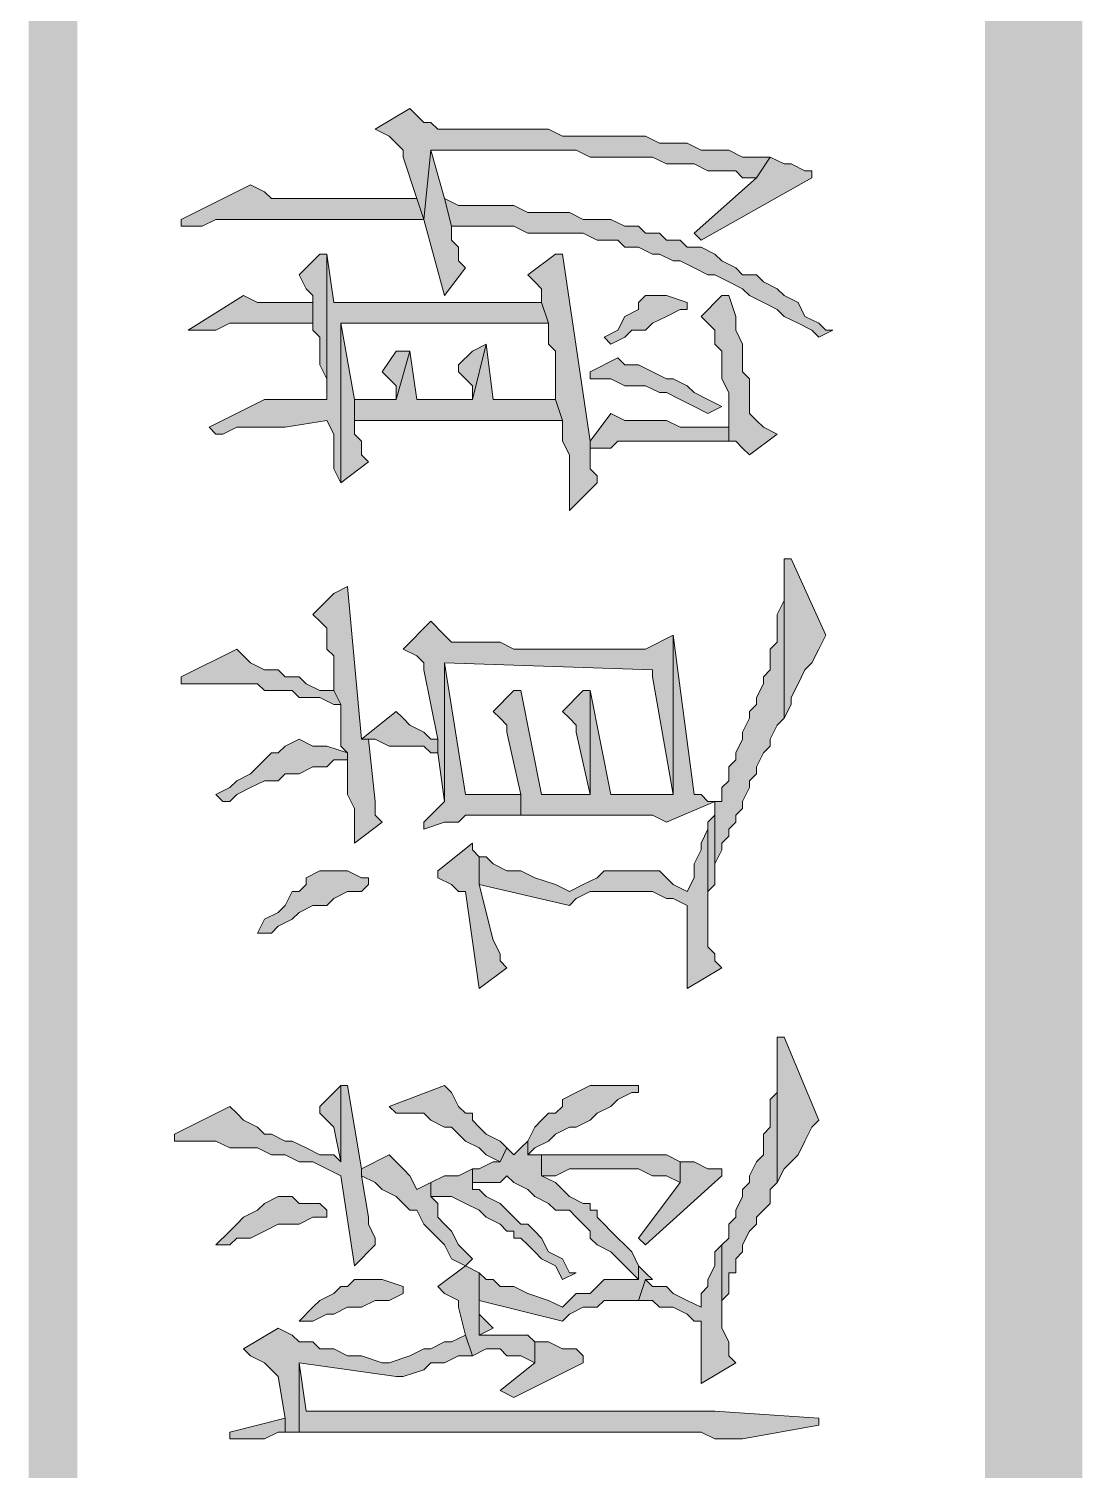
# Model space of a CAD drawing. Header units: millimetres. Extents: x 24 to 410, y 10 to 282.
# Drawn here: x 23.96 to 30.4, y 165.97 to 174.77 of the extents above; entities that cross this region are included whole.
import ezdxf

# ---------------------------------------------------------------- set-up
doc = ezdxf.new("R2010")
doc.units = ezdxf.units.MM

msp = doc.modelspace()

# ---------------------------------------------------------------- hatches: boundary and pattern name
h = msp.add_hatch(color=7)
h.dxf.hatch_style = 2
h.paths.add_polyline_path([(30.395333, 281.643667), (29.802667, 282.236333), (30.395333, 10.244667)])
h = msp.add_hatch(color=7)
h.dxf.hatch_style = 2
h.paths.add_polyline_path([(29.802667, 282.236333), (30.395333, 10.244667), (29.802667, 9.652)])
h = msp.add_hatch(color=7)
h.dxf.hatch_style = 2
h.paths.add_polyline_path([(24.257, 281.94), (23.960667, 281.94), (24.257, 55.837667)])
h = msp.add_hatch(color=7)
h.dxf.hatch_style = 2
h.paths.add_polyline_path([(23.960667, 281.94), (24.257, 55.837667), (23.960667, 55.837667)])
h = msp.add_hatch(color=7)
h.dxf.hatch_style = 2
h.paths.add_polyline_path([(26.077333, 174.159333), (26.162, 174.117), (26.204333, 174.074667), (26.246667, 174.032333), (26.246667, 173.99), (26.331333, 173.736), (26.373667, 173.609), (26.416, 174.032333), (27.305, 174.032333), (27.389667, 173.99), (27.770667, 173.99), (27.855333, 173.947667), (28.024667, 173.947667), (28.109333, 173.905333), (28.278667, 173.905333), (28.321, 173.863), (28.405667, 173.863), (28.490333, 173.99), (28.321, 173.99), (28.236333, 174.032333), (28.067, 174.032333), (27.982333, 174.074667), (27.813, 174.074667), (27.728333, 174.117), (27.220333, 174.117), (27.135667, 174.159333), (26.458333, 174.159333), (26.416, 174.201667), (26.373667, 174.201667), (26.289, 174.286333)])
h = msp.add_hatch(color=7)
h.dxf.hatch_style = 2
h.paths.add_polyline_path([(26.373667, 173.609), (26.500667, 173.143333), (26.627667, 173.312667), (26.585333, 173.355), (26.585333, 173.439667), (26.543, 173.482), (26.543, 173.566667), (26.500667, 173.736), (26.416, 174.032333)])
h = msp.add_hatch(color=7)
h.dxf.hatch_style = 2
h.paths.add_polyline_path([(28.024631, 173.524333), (28.066965, 173.482), (28.744298, 173.863), (28.744298, 173.905333), (28.701965, 173.905333), (28.617298, 173.947667), (28.574965, 173.947667), (28.490298, 173.99), (28.405631, 173.863)])
h = msp.add_hatch(color=7)
h.dxf.hatch_style = 2
h.paths.add_polyline_path([(24.892035, 173.609), (24.892035, 173.566667), (25.019035, 173.566667), (25.103702, 173.609), (26.373702, 173.609), (26.331369, 173.736), (26.077369, 173.736), (25.950369, 173.736), (25.442369, 173.736), (25.400035, 173.778333), (25.315369, 173.820667)])
h = msp.add_hatch(color=7)
h.dxf.hatch_style = 2
h.paths.add_polyline_path([(26.500667, 173.736), (26.543, 173.566667), (26.924, 173.566667), (27.008667, 173.524333), (27.347333, 173.524333), (27.432, 173.482), (27.559, 173.482), (27.601333, 173.439667), (27.686, 173.439667), (27.770667, 173.397333), (27.813, 173.397333), (27.897667, 173.355), (27.94, 173.355), (28.024667, 173.312667), (28.109333, 173.270333), (28.151667, 173.270333), (28.236333, 173.228), (28.321, 173.185667), (28.363333, 173.143333), (28.448, 173.101), (28.532667, 173.058667), (28.575, 173.016333), (28.659667, 172.974), (28.744333, 172.931667), (28.786667, 172.889333), (28.871333, 172.931667), (28.829, 172.931667), (28.786667, 172.974), (28.702, 173.016333), (28.659667, 173.101), (28.575, 173.143333), (28.532667, 173.185667), (28.448, 173.228), (28.405667, 173.270333), (28.321, 173.270333), (28.278667, 173.312667), (28.194, 173.355), (28.151667, 173.397333), (28.067, 173.439667), (27.982333, 173.439667), (27.94, 173.482), (27.855333, 173.482), (27.813, 173.524333), (27.728333, 173.524333), (27.686, 173.566667), (27.601333, 173.566667), (27.516667, 173.609), (27.347333, 173.609), (27.262667, 173.651333), (27.008667, 173.651333), (26.924, 173.693667), (26.585333, 173.693667)])
h = msp.add_hatch(color=7)
h.dxf.hatch_style = 2
h.paths.add_polyline_path([(25.061333, 172.339), (25.103667, 172.296667), (25.146, 172.296667), (25.230667, 172.339), (25.527, 172.339), (25.781, 172.381333), (25.823333, 172.296667), (25.823333, 172.085), (25.865667, 172.000333), (25.865667, 172.974), (27.135667, 172.974), (27.093333, 173.101), (25.908, 173.101), (25.823333, 173.101), (25.781, 173.397333), (25.781, 172.508333), (25.738667, 172.508333), (25.4, 172.508333)])
h = msp.add_hatch(color=7)
h.dxf.hatch_style = 2
h.paths.add_polyline_path([(25.611667, 173.270333), (25.654, 173.185667), (25.696333, 173.143333), (25.696333, 172.931667), (25.738667, 172.889333), (25.738667, 172.72), (25.781, 172.635333), (25.781, 172.508333), (25.781, 173.397333), (25.738667, 173.397333)])
h = msp.add_hatch(color=7)
h.dxf.hatch_style = 2
h.paths.add_polyline_path([(27.008702, 173.270333), (27.051035, 173.228), (27.093369, 173.185667), (27.093369, 173.101), (27.135702, 172.974), (27.135702, 172.847), (27.178035, 172.804667), (27.178035, 172.508333), (27.220369, 172.381333), (27.220369, 172.254333), (27.262702, 172.169667), (27.262702, 171.831), (27.432035, 172.000333), (27.432035, 172.042667), (27.389702, 172.085), (27.389702, 172.254333), (27.220369, 173.397333), (27.178035, 173.397333)])
h = msp.add_hatch(color=7)
h.dxf.hatch_style = 2
h.paths.add_polyline_path([(24.934369, 172.931667), (25.103702, 172.931667), (25.188369, 172.974), (25.696369, 172.974), (25.696369, 173.101), (25.357702, 173.101), (25.273035, 173.143333)])
h = msp.add_hatch(color=7)
h.dxf.hatch_style = 2
h.paths.add_polyline_path([(27.474333, 172.889333), (27.516667, 172.847), (27.601333, 172.889333), (27.643667, 172.931667), (27.728333, 172.931667), (27.770667, 172.974), (27.855333, 173.016333), (27.94, 173.058667), (27.982333, 173.058667), (27.982333, 173.101), (27.855333, 173.143333), (27.728333, 173.143333), (27.686, 173.101), (27.686, 173.058667), (27.601333, 173.016333), (27.559, 172.931667)])
h = msp.add_hatch(color=7)
h.dxf.hatch_style = 2
h.paths.add_polyline_path([(28.067035, 173.016333), (28.109369, 172.974), (28.151702, 172.931667), (28.151702, 172.847), (28.194035, 172.804667), (28.194035, 172.635333), (28.236369, 172.550667), (28.236369, 172.254333), (28.278702, 172.254333), (28.321035, 172.212), (28.363369, 172.169667), (28.532702, 172.296667), (28.448035, 172.339), (28.405702, 172.381333), (28.363369, 172.423667), (28.363369, 172.508333), (28.363369, 172.593), (28.363369, 172.635333), (28.321035, 172.677667), (28.321035, 172.847), (28.278702, 172.931667), (28.278702, 173.016333), (28.236369, 173.143333), (28.194035, 173.143333)])
h = msp.add_hatch(color=7)
h.dxf.hatch_style = 2
h.paths.add_polyline_path([(25.865631, 172.000333), (26.034965, 172.127333), (25.992631, 172.169667), (25.992631, 172.254333), (25.950298, 172.296667), (25.950298, 172.508333), (25.865631, 172.974)])
h = msp.add_hatch(color=7)
h.dxf.hatch_style = 2
h.paths.add_polyline_path([(25.950369, 172.508333), (25.950369, 172.381333), (27.220369, 172.381333), (27.178035, 172.508333), (26.797035, 172.508333), (26.754702, 172.847), (26.670035, 172.508333), (26.331369, 172.508333), (26.289035, 172.804667), (26.204369, 172.508333)])
h = msp.add_hatch(color=7)
h.dxf.hatch_style = 2
h.paths.add_polyline_path([(26.119667, 172.677667), (26.162, 172.635333), (26.204333, 172.593), (26.204333, 172.508333), (26.289, 172.804667), (26.204333, 172.804667)])
h = msp.add_hatch(color=7)
h.dxf.hatch_style = 2
h.paths.add_polyline_path([(26.585333, 172.72), (26.585333, 172.677667), (26.627667, 172.635333), (26.67, 172.593), (26.67, 172.508333), (26.754667, 172.847), (26.67, 172.804667)])
h = msp.add_hatch(color=7)
h.dxf.hatch_style = 2
h.paths.add_polyline_path([(27.389667, 172.677667), (27.389667, 172.635333), (27.432, 172.635333), (27.516667, 172.635333), (27.601333, 172.593), (27.728333, 172.593), (27.813, 172.550667), (27.855333, 172.550667), (27.94, 172.508333), (28.024667, 172.466), (28.109333, 172.423667), (28.194, 172.466), (28.109333, 172.508333), (28.024667, 172.550667), (27.982333, 172.593), (27.897667, 172.635333), (27.855333, 172.635333), (27.770667, 172.677667), (27.686, 172.72), (27.601333, 172.72), (27.559, 172.762333)])
h = msp.add_hatch(color=7)
h.dxf.hatch_style = 2
h.paths.add_polyline_path([(27.389667, 172.254333), (27.389667, 172.212), (27.474333, 172.212), (27.516667, 172.212), (27.559, 172.254333), (28.236333, 172.254333), (28.236333, 172.339), (27.94, 172.339), (27.855333, 172.381333), (27.601333, 172.381333), (27.516667, 172.423667)])
h = msp.add_hatch(color=7)
h.dxf.hatch_style = 2
h.paths.add_polyline_path([(28.575, 171.534667), (28.575, 170.561), (28.617333, 170.645667), (28.617333, 170.688), (28.659667, 170.772667), (28.702, 170.857333), (28.744333, 170.899667), (28.786667, 170.984333), (28.829, 171.069), (28.617333, 171.534667)])
h = msp.add_hatch(color=7)
h.dxf.hatch_style = 2
h.paths.add_polyline_path([(26.797, 170.603333), (26.839333, 170.561), (26.881667, 170.518667), (26.881667, 170.476333), (26.966333, 170.095333), (26.966333, 169.968333), (27.051, 169.968333), (27.770667, 169.968333), (27.855333, 169.926), (28.151667, 170.053), (28.151667, 169.672), (28.194, 169.756667), (28.194, 169.799), (28.236333, 169.841333), (28.236333, 169.883667), (28.278667, 169.926), (28.278667, 169.968333), (28.321, 170.010667), (28.321, 170.053), (28.363333, 170.137667), (28.363333, 170.18), (28.405667, 170.222333), (28.405667, 170.264667), (28.448, 170.349333), (28.490333, 170.391667), (28.490333, 170.434), (28.532667, 170.518667), (28.575, 170.561), (28.575, 171.45), (28.575, 171.365333), (28.575, 171.280667), (28.532667, 171.196), (28.532667, 171.026667), (28.490333, 170.984333), (28.490333, 170.857333), (28.448, 170.815), (28.448, 170.772667), (28.405667, 170.688), (28.405667, 170.645667), (28.363333, 170.603333), (28.363333, 170.561), (28.321, 170.476333), (28.321, 170.434), (28.278667, 170.349333), (28.278667, 170.307), (28.236333, 170.264667), (28.236333, 170.18), (28.194, 170.137667), (28.194, 170.053), (28.151667, 170.053), (28.109333, 170.053), (28.067, 170.095333), (28.024667, 170.095333), (27.897667, 171.069), (27.897667, 170.095333), (27.813, 170.095333), (27.516667, 170.095333), (27.389667, 170.730333), (27.389667, 170.095333), (27.347333, 170.095333), (27.093333, 170.095333), (26.966333, 170.730333), (26.924, 170.730333)])
h = msp.add_hatch(color=7)
h.dxf.hatch_style = 2
h.paths.add_polyline_path([(25.696333, 171.196), (25.738667, 171.153667), (25.781, 171.111333), (25.781, 170.984333), (25.823333, 170.942), (25.823333, 170.730333), (25.865667, 170.645667), (25.865667, 170.391667), (25.908, 170.349333), (25.908, 170.095333), (25.950333, 170.010667), (25.950333, 169.799), (26.119667, 169.926), (26.077333, 169.968333), (26.077333, 170.053), (26.035, 170.434), (25.992667, 170.434), (25.908, 171.365333), (25.823333, 171.323)])
h = msp.add_hatch(color=7)
h.dxf.hatch_style = 2
h.paths.add_polyline_path([(26.246667, 170.984333), (26.331333, 170.942), (26.373667, 170.899667), (26.373667, 170.857333), (26.458333, 170.434), (26.458333, 170.349333), (26.500667, 170.053), (26.500667, 170.899667), (27.770667, 170.857333), (27.770667, 170.815), (27.897667, 170.095333), (27.897667, 171.069), (27.728333, 170.984333), (26.924, 170.984333), (26.839333, 171.026667), (26.67, 171.026667), (26.627667, 171.026667), (26.543, 171.026667), (26.500667, 171.069), (26.416, 171.153667)])
h = msp.add_hatch(color=7)
h.dxf.hatch_style = 2
h.paths.add_polyline_path([(24.892035, 170.815), (24.892035, 170.772667), (24.934369, 170.772667), (25.357702, 170.772667), (25.400035, 170.730333), (25.569369, 170.730333), (25.611702, 170.688), (25.738702, 170.688), (25.823369, 170.645667), (25.865702, 170.645667), (25.823369, 170.730333), (25.738702, 170.730333), (25.654035, 170.772667), (25.611702, 170.815), (25.527035, 170.815), (25.484702, 170.857333), (25.400035, 170.857333), (25.315369, 170.899667), (25.273035, 170.942), (25.230702, 170.984333)])
h = msp.add_hatch(color=7)
h.dxf.hatch_style = 2
h.paths.add_polyline_path([(26.373667, 169.926), (26.373667, 169.883667), (26.500667, 169.926), (26.585333, 169.926), (26.627667, 169.968333), (26.966333, 169.968333), (26.966333, 170.095333), (26.627667, 170.095333), (26.500667, 170.899667), (26.500667, 170.053)])
h = msp.add_hatch(color=7)
h.dxf.hatch_style = 2
h.paths.add_polyline_path([(27.220333, 170.603333), (27.262667, 170.561), (27.305, 170.518667), (27.305, 170.476333), (27.389667, 170.095333), (27.389667, 170.730333), (27.347333, 170.730333)])
h = msp.add_hatch(color=7)
h.dxf.hatch_style = 2
h.paths.add_polyline_path([(25.992702, 170.434), (26.077369, 170.434), (26.162035, 170.391667), (26.373702, 170.391667), (26.416035, 170.349333), (26.458369, 170.349333), (26.458369, 170.434), (26.416035, 170.434), (26.373702, 170.476333), (26.289035, 170.518667), (26.246702, 170.561), (26.204369, 170.603333)])
h = msp.add_hatch(color=7)
h.dxf.hatch_style = 2
h.paths.add_polyline_path([(25.103667, 170.095333), (25.146, 170.053), (25.188333, 170.053), (25.230667, 170.095333), (25.315333, 170.137667), (25.4, 170.18), (25.484667, 170.18), (25.527, 170.222333), (25.611667, 170.222333), (25.696333, 170.264667), (25.781, 170.264667), (25.823333, 170.307), (25.908, 170.307), (25.908, 170.349333), (25.781, 170.391667), (25.696333, 170.391667), (25.611667, 170.434), (25.527, 170.391667), (25.484667, 170.349333), (25.442333, 170.349333), (25.4, 170.307), (25.357667, 170.264667), (25.315333, 170.222333), (25.230667, 170.18), (25.188333, 170.137667)])
h = msp.add_hatch(color=7)
h.dxf.hatch_style = 2
h.paths.add_polyline_path([(28.109369, 169.883667), (28.109369, 169.333333), (28.109369, 169.375667), (28.109369, 169.502667), (28.151702, 169.545), (28.151702, 170.053), (28.151702, 169.968333), (28.109369, 169.926)])
h = msp.add_hatch(color=7)
h.dxf.hatch_style = 2
h.paths.add_polyline_path([(26.712333, 169.714333), (26.712333, 169.545), (27.262667, 169.418), (27.305, 169.460333), (27.389667, 169.502667), (27.770667, 169.502667), (27.855333, 169.460333), (27.897667, 169.460333), (27.982333, 169.418), (27.982333, 168.91), (28.194, 169.037), (28.151667, 169.079333), (28.151667, 169.121667), (28.109333, 169.164), (28.109333, 169.883667), (28.067, 169.799), (28.067, 169.756667), (28.024667, 169.672), (28.024667, 169.587333), (27.982333, 169.502667), (27.897667, 169.545), (27.855333, 169.587333), (27.813, 169.629667), (27.474333, 169.629667), (27.432, 169.587333), (27.347333, 169.545), (27.262667, 169.502667), (27.178, 169.545), (27.051, 169.587333), (26.966333, 169.629667), (26.881667, 169.629667), (26.797, 169.672), (26.754667, 169.714333)])
h = msp.add_hatch(color=7)
h.dxf.hatch_style = 2
h.paths.add_polyline_path([(26.458333, 169.629667), (26.458333, 169.587333), (26.543, 169.545), (26.585333, 169.502667), (26.627667, 169.502667), (26.712333, 168.91), (26.881667, 169.037), (26.839333, 169.079333), (26.839333, 169.121667), (26.797, 169.206333), (26.712333, 169.545), (26.712333, 169.714333), (26.67, 169.756667), (26.67, 169.799)])
h = msp.add_hatch(color=7)
h.dxf.hatch_style = 2
h.paths.add_polyline_path([(25.357667, 169.248667), (25.442333, 169.248667), (25.484667, 169.291), (25.569333, 169.333333), (25.611667, 169.375667), (25.696333, 169.418), (25.781, 169.418), (25.823333, 169.460333), (25.908, 169.502667), (25.992667, 169.502667), (26.035, 169.545), (26.035, 169.587333), (25.992667, 169.587333), (25.908, 169.629667), (25.738667, 169.629667), (25.654, 169.587333), (25.654, 169.545), (25.611667, 169.502667), (25.569333, 169.502667), (25.527, 169.418), (25.484667, 169.375667), (25.4, 169.333333)])
h = msp.add_hatch(color=7)
h.dxf.hatch_style = 2
h.paths.add_polyline_path([(27.982298, 169.248667), (27.982298, 168.994667), (27.982298, 169.418)])
h = msp.add_hatch(color=7)
h.dxf.hatch_style = 2
h.paths.add_polyline_path([(28.532667, 168.613667), (28.532667, 167.724667), (28.575, 167.809333), (28.617333, 167.851667), (28.659667, 167.894), (28.702, 167.978667), (28.744333, 168.063333), (28.786667, 168.105667), (28.575, 168.613667)])
h = msp.add_hatch(color=7)
h.dxf.hatch_style = 2
h.paths.add_polyline_path([(28.194, 167.343667), (28.194, 166.878), (28.194, 166.920333), (28.194, 167.005), (28.236333, 167.047333), (28.236333, 167.174333), (28.278667, 167.174333), (28.278667, 167.259), (28.321, 167.301333), (28.321, 167.343667), (28.363333, 167.428333), (28.405667, 167.470667), (28.405667, 167.513), (28.448, 167.555333), (28.490333, 167.597667), (28.490333, 167.682333), (28.532667, 167.724667), (28.532667, 168.486667), (28.532667, 168.402), (28.532667, 168.275), (28.490333, 168.232667), (28.490333, 168.105667), (28.490333, 168.063333), (28.448, 168.021), (28.448, 167.894), (28.405667, 167.851667), (28.363333, 167.767), (28.363333, 167.724667), (28.321, 167.682333), (28.321, 167.64), (28.278667, 167.555333), (28.278667, 167.513), (28.236333, 167.470667), (28.236333, 167.386)])
h = msp.add_hatch(color=7)
h.dxf.hatch_style = 2
h.paths.add_polyline_path([(24.849631, 168.021), (24.849631, 167.978667), (24.934298, 167.978667), (25.103631, 167.978667), (25.188298, 167.936333), (25.357631, 167.936333), (25.442298, 167.894), (25.526965, 167.894), (25.611631, 167.851667), (25.696298, 167.851667), (25.780965, 167.809333), (25.865631, 167.767), (25.950298, 167.216667), (26.077298, 167.343667), (26.077298, 167.386), (26.034965, 167.470667), (26.034965, 167.513), (25.992631, 167.767), (25.992631, 167.809333), (25.907965, 168.317333), (25.865631, 168.317333), (25.865631, 167.851667), (25.823298, 167.894), (25.738631, 167.894), (25.653965, 167.936333), (25.569298, 167.978667), (25.526965, 167.978667), (25.442298, 168.021), (25.399965, 168.021), (25.357631, 168.063333), (25.272965, 168.105667), (25.230631, 168.148), (25.188298, 168.190333)])
h = msp.add_hatch(color=7)
h.dxf.hatch_style = 2
h.paths.add_polyline_path([(25.738667, 168.190333), (25.738667, 168.148), (25.781, 168.105667), (25.823333, 168.063333), (25.865667, 167.851667), (25.865667, 168.317333)])
h = msp.add_hatch(color=7)
h.dxf.hatch_style = 2
h.paths.add_polyline_path([(26.162, 168.190333), (26.204333, 168.148), (26.373667, 168.148), (26.416, 168.105667), (26.500667, 168.063333), (26.543, 168.063333), (26.585333, 168.021), (26.627667, 167.978667), (26.712333, 167.936333), (26.754667, 167.894), (26.839333, 167.851667), (26.881667, 167.936333), (26.839333, 167.978667), (26.754667, 168.021), (26.712333, 168.063333), (26.67, 168.105667), (26.67, 168.148), (26.627667, 168.148), (26.585333, 168.190333), (26.543, 168.275), (26.500667, 168.317333)])
h = msp.add_hatch(color=7)
h.dxf.hatch_style = 2
h.paths.add_polyline_path([(27.008702, 167.978667), (27.008702, 167.894), (27.051035, 167.936333), (27.135702, 167.978667), (27.178035, 168.021), (27.262702, 168.063333), (27.305035, 168.063333), (27.389702, 168.105667), (27.432035, 168.148), (27.516702, 168.190333), (27.559035, 168.232667), (27.643702, 168.275), (27.686035, 168.275), (27.686035, 168.317333), (27.389702, 168.317333), (27.305035, 168.275), (27.220369, 168.232667), (27.220369, 168.190333), (27.178035, 168.148), (27.135702, 168.148), (27.093369, 168.105667), (27.051035, 168.063333)])
h = msp.add_hatch(color=7)
h.dxf.hatch_style = 2
h.paths.add_polyline_path([(26.67, 167.809333), (26.67, 167.682333), (26.67, 167.724667), (26.839333, 167.724667), (26.881667, 167.767), (26.924, 167.724667), (27.008667, 167.682333), (27.051, 167.64), (27.135667, 167.597667), (27.178, 167.555333), (27.262667, 167.555333), (27.305, 167.513), (27.347333, 167.470667), (27.389667, 167.428333), (27.389667, 167.386), (27.432, 167.343667), (27.516667, 167.301333), (27.559, 167.259), (27.601333, 167.216667), (27.643667, 167.174333), (27.686, 167.132), (27.686, 167.216667), (27.643667, 167.301333), (27.601333, 167.343667), (27.559, 167.386), (27.516667, 167.428333), (27.474333, 167.470667), (27.432, 167.513), (27.432, 167.555333), (27.389667, 167.555333), (27.389667, 167.597667), (27.347333, 167.597667), (27.262667, 167.64), (27.220333, 167.682333), (27.178, 167.724667), (27.093333, 167.767), (27.093333, 167.894), (27.008667, 167.894), (27.008667, 167.978667), (26.966333, 167.936333), (26.924, 167.894), (26.881667, 167.936333), (26.839333, 167.851667), (26.797, 167.851667), (26.712333, 167.809333)])
h = msp.add_hatch(color=7)
h.dxf.hatch_style = 2
h.paths.add_polyline_path([(25.992702, 167.809333), (25.992702, 167.767), (26.077369, 167.724667), (26.119702, 167.682333), (26.204369, 167.64), (26.246702, 167.597667), (26.289035, 167.555333), (26.331369, 167.555333), (26.373702, 167.470667), (26.416035, 167.428333), (26.458369, 167.386), (26.500702, 167.343667), (26.543035, 167.259), (26.627702, 167.216667), (26.670035, 167.259), (26.627702, 167.301333), (26.585369, 167.343667), (26.543035, 167.428333), (26.500702, 167.470667), (26.458369, 167.513), (26.458369, 167.597667), (26.416035, 167.64), (26.416035, 167.724667), (26.331369, 167.682333), (26.289035, 167.767), (26.246702, 167.809333), (26.204369, 167.851667), (26.162035, 167.894)])
h = msp.add_hatch(color=7)
h.dxf.hatch_style = 2
h.paths.add_polyline_path([(27.093333, 167.894), (27.093333, 167.767), (27.178, 167.767), (27.262667, 167.809333), (27.686, 167.809333), (27.770667, 167.767), (27.855333, 167.767), (27.94, 167.724667), (27.94, 167.851667), (27.855333, 167.894)])
h = msp.add_hatch(color=7)
h.dxf.hatch_style = 2
h.paths.add_polyline_path([(27.686, 167.386), (27.728333, 167.343667), (28.194, 167.767), (28.194, 167.809333), (28.109333, 167.809333), (28.024667, 167.851667), (27.94, 167.851667), (27.94, 167.724667)])
h = msp.add_hatch(color=7)
h.dxf.hatch_style = 2
h.paths.add_polyline_path([(26.416, 167.724667), (26.416, 167.64), (26.500667, 167.64), (26.543, 167.64), (26.627667, 167.597667), (26.712333, 167.555333), (26.754667, 167.513), (26.839333, 167.470667), (26.881667, 167.428333), (26.924, 167.428333), (26.924, 167.386), (26.966333, 167.386), (27.008667, 167.343667), (27.051, 167.301333), (27.093333, 167.259), (27.178, 167.216667), (27.220333, 167.132), (27.305, 167.174333), (27.262667, 167.174333), (27.220333, 167.259), (27.135667, 167.301333), (27.093333, 167.386), (27.051, 167.428333), (27.008667, 167.470667), (26.966333, 167.470667), (26.924, 167.513), (26.881667, 167.555333), (26.839333, 167.597667), (26.754667, 167.64), (26.712333, 167.682333), (26.67, 167.682333), (26.67, 167.809333), (26.585333, 167.767), (26.500667, 167.767)])
h = msp.add_hatch(color=7)
h.dxf.hatch_style = 2
h.paths.add_polyline_path([(25.103667, 167.343667), (25.188333, 167.343667), (25.230667, 167.386), (25.315333, 167.386), (25.4, 167.428333), (25.484667, 167.470667), (25.611667, 167.470667), (25.696333, 167.513), (25.781, 167.513), (25.781, 167.555333), (25.738667, 167.597667), (25.611667, 167.597667), (25.569333, 167.64), (25.484667, 167.64), (25.4, 167.597667), (25.357667, 167.555333), (25.273, 167.513), (25.230667, 167.470667), (25.188333, 167.428333)])
h = msp.add_hatch(color=7)
h.dxf.hatch_style = 2
h.paths.add_polyline_path([(27.686, 167.005), (27.770667, 167.005), (27.813, 166.962667), (27.897667, 166.962667), (27.982333, 166.920333), (28.024667, 166.878), (28.067, 166.878), (28.067, 166.624), (28.067, 166.497), (28.278667, 166.624), (28.236333, 166.666333), (28.236333, 166.751), (28.194, 166.835667), (28.194, 167.343667), (28.151667, 167.301333), (28.151667, 167.216667), (28.109333, 167.132), (28.109333, 167.089667), (28.067, 167.047333), (28.067, 166.962667), (27.982333, 167.005), (27.897667, 167.047333), (27.855333, 167.089667), (27.770667, 167.089667), (27.728333, 167.132)])
h = msp.add_hatch(color=7)
h.dxf.hatch_style = 2
h.paths.add_polyline_path([(26.458333, 167.089667), (26.500667, 167.047333), (26.585333, 167.005), (26.585333, 166.962667), (26.627667, 166.793333), (26.67, 166.666333), (26.754667, 166.708667), (26.839333, 166.708667), (26.881667, 166.666333), (26.966333, 166.666333), (27.051, 166.624), (27.051, 166.751), (27.008667, 166.793333), (26.712333, 166.793333), (26.712333, 166.920333), (26.712333, 167.174333), (26.627667, 167.216667)])
h = msp.add_hatch(color=7)
h.dxf.hatch_style = 2
h.paths.add_polyline_path([(26.712333, 167.174333), (26.712333, 167.005), (27.220333, 166.878), (27.262667, 166.920333), (27.347333, 166.962667), (27.432, 166.962667), (27.474333, 167.005), (27.686, 167.005), (27.728333, 167.132), (27.770667, 167.132), (27.728333, 167.174333), (27.686, 167.216667), (27.686, 167.132), (27.643667, 167.132), (27.474333, 167.132), (27.432, 167.089667), (27.389667, 167.047333), (27.305, 167.047333), (27.220333, 166.962667), (27.135667, 167.005), (27.008667, 167.047333), (26.924, 167.089667), (26.839333, 167.089667), (26.797, 167.132), (26.754667, 167.132)])
h = msp.add_hatch(color=7)
h.dxf.hatch_style = 2
h.paths.add_polyline_path([(25.611667, 166.878), (25.696333, 166.878), (25.781, 166.920333), (25.823333, 166.920333), (25.908, 166.962667), (25.992667, 166.962667), (26.077333, 167.005), (26.162, 167.005), (26.246667, 167.047333), (26.246667, 167.089667), (26.119667, 167.132), (25.950333, 167.132), (25.908, 167.089667), (25.865667, 167.089667), (25.823333, 167.047333), (25.738667, 167.005), (25.696333, 166.962667)])
h = msp.add_hatch(color=7)
h.dxf.hatch_style = 2
h.paths.add_polyline_path([(26.712333, 166.920333), (26.712333, 166.793333), (26.797, 166.835667)])
h = msp.add_hatch(color=7)
h.dxf.hatch_style = 2
h.paths.add_polyline_path([(28.067035, 166.751), (28.067035, 166.624), (28.067035, 166.878)])
h = msp.add_hatch(color=7)
h.dxf.hatch_style = 2
h.paths.add_polyline_path([(25.273, 166.708667), (25.315333, 166.666333), (25.4, 166.624), (25.442333, 166.581667), (25.484667, 166.539333), (25.527, 166.285333), (25.527, 166.200667), (25.569333, 166.200667), (25.611667, 166.200667), (25.611667, 166.624), (26.204333, 166.539333), (26.246667, 166.539333), (26.373667, 166.581667), (26.416, 166.624), (26.500667, 166.624), (26.585333, 166.666333), (26.67, 166.666333), (26.627667, 166.793333), (26.543, 166.751), (26.500667, 166.751), (26.416, 166.708667), (26.373667, 166.708667), (26.289, 166.666333), (26.162, 166.624), (26.119667, 166.624), (25.992667, 166.666333), (25.908, 166.666333), (25.823333, 166.708667), (25.738667, 166.708667), (25.696333, 166.751), (25.611667, 166.751), (25.569333, 166.793333), (25.484667, 166.835667)])
h = msp.add_hatch(color=7)
h.dxf.hatch_style = 2
h.paths.add_polyline_path([(26.839333, 166.454667), (26.924, 166.412333), (27.347333, 166.624), (27.347333, 166.666333), (27.305, 166.708667), (27.220333, 166.708667), (27.135667, 166.751), (27.051, 166.751), (27.051, 166.624)])
h = msp.add_hatch(color=7)
h.dxf.hatch_style = 2
h.paths.add_polyline_path([(25.611667, 166.200667), (27.982333, 166.200667), (28.024667, 166.200667), (28.067, 166.200667), (28.151667, 166.158333), (28.321, 166.158333), (28.786667, 166.243), (28.786667, 166.285333), (28.151667, 166.327667), (25.654, 166.327667), (25.611667, 166.624)])
h = msp.add_hatch(color=7)
h.dxf.hatch_style = 2
h.paths.add_polyline_path([(25.188333, 166.200667), (25.188333, 166.158333), (25.315333, 166.158333), (25.4, 166.158333), (25.484667, 166.200667), (25.527, 166.200667), (25.527, 166.285333)])

# ---------------------------------------------------------------- linework, layer by layer
at = {"color": 7, "lineweight": 0}
for points in [[(26.077333, 174.159333), (26.162, 174.117), (26.204333, 174.074667), (26.246667, 174.032333), (26.246667, 173.99), (26.331333, 173.736), (26.373667, 173.609), (26.416, 174.032333), (27.305, 174.032333), (27.389667, 173.99), (27.770667, 173.99), (27.855333, 173.947667), (28.024667, 173.947667), (28.109333, 173.905333), (28.278667, 173.905333), (28.321, 173.863), (28.405667, 173.863), (28.490333, 173.99), (28.321, 173.99), (28.236333, 174.032333), (28.067, 174.032333), (27.982333, 174.074667), (27.813, 174.074667), (27.728333, 174.117), (27.220333, 174.117), (27.135667, 174.159333), (26.458333, 174.159333), (26.416, 174.201667), (26.373667, 174.201667), (26.289, 174.286333)], [(26.373667, 173.609), (26.500667, 173.143333), (26.627667, 173.312667), (26.585333, 173.355), (26.585333, 173.439667), (26.543, 173.482), (26.543, 173.566667), (26.500667, 173.736), (26.416, 174.032333)], [(28.024631, 173.524333), (28.066965, 173.482), (28.744298, 173.863), (28.744298, 173.905333), (28.701965, 173.905333), (28.617298, 173.947667), (28.574965, 173.947667), (28.490298, 173.99), (28.405631, 173.863)], [(24.892035, 173.609), (24.892035, 173.566667), (25.019035, 173.566667), (25.103702, 173.609), (26.373702, 173.609), (26.331369, 173.736), (26.077369, 173.736), (25.950369, 173.736), (25.442369, 173.736), (25.400035, 173.778333), (25.315369, 173.820667)], [(26.500667, 173.736), (26.543, 173.566667), (26.924, 173.566667), (27.008667, 173.524333), (27.347333, 173.524333), (27.432, 173.482), (27.559, 173.482), (27.601333, 173.439667), (27.686, 173.439667), (27.770667, 173.397333), (27.813, 173.397333), (27.897667, 173.355), (27.94, 173.355), (28.024667, 173.312667), (28.109333, 173.270333), (28.151667, 173.270333), (28.236333, 173.228), (28.321, 173.185667), (28.363333, 173.143333), (28.448, 173.101), (28.532667, 173.058667), (28.575, 173.016333), (28.659667, 172.974), (28.744333, 172.931667), (28.786667, 172.889333), (28.871333, 172.931667), (28.829, 172.931667), (28.786667, 172.974), (28.702, 173.016333), (28.659667, 173.101), (28.575, 173.143333), (28.532667, 173.185667), (28.448, 173.228), (28.405667, 173.270333), (28.321, 173.270333), (28.278667, 173.312667), (28.194, 173.355), (28.151667, 173.397333), (28.067, 173.439667), (27.982333, 173.439667), (27.94, 173.482), (27.855333, 173.482), (27.813, 173.524333), (27.728333, 173.524333), (27.686, 173.566667), (27.601333, 173.566667), (27.516667, 173.609), (27.347333, 173.609), (27.262667, 173.651333), (27.008667, 173.651333), (26.924, 173.693667), (26.585333, 173.693667)], [(25.061333, 172.339), (25.103667, 172.296667), (25.146, 172.296667), (25.230667, 172.339), (25.527, 172.339), (25.781, 172.381333), (25.823333, 172.296667), (25.823333, 172.085), (25.865667, 172.000333), (25.865667, 172.974), (27.135667, 172.974), (27.093333, 173.101), (25.908, 173.101), (25.823333, 173.101), (25.781, 173.397333), (25.781, 172.508333), (25.738667, 172.508333), (25.4, 172.508333)], [(25.611667, 173.270333), (25.654, 173.185667), (25.696333, 173.143333), (25.696333, 172.931667), (25.738667, 172.889333), (25.738667, 172.72), (25.781, 172.635333), (25.781, 172.508333), (25.781, 173.397333), (25.738667, 173.397333)], [(27.008702, 173.270333), (27.051035, 173.228), (27.093369, 173.185667), (27.093369, 173.101), (27.135702, 172.974), (27.135702, 172.847), (27.178035, 172.804667), (27.178035, 172.508333), (27.220369, 172.381333), (27.220369, 172.254333), (27.262702, 172.169667), (27.262702, 171.831), (27.432035, 172.000333), (27.432035, 172.042667), (27.389702, 172.085), (27.389702, 172.254333), (27.220369, 173.397333), (27.178035, 173.397333)], [(24.934369, 172.931667), (25.103702, 172.931667), (25.188369, 172.974), (25.696369, 172.974), (25.696369, 173.101), (25.357702, 173.101), (25.273035, 173.143333)], [(27.474333, 172.889333), (27.516667, 172.847), (27.601333, 172.889333), (27.643667, 172.931667), (27.728333, 172.931667), (27.770667, 172.974), (27.855333, 173.016333), (27.94, 173.058667), (27.982333, 173.058667), (27.982333, 173.101), (27.855333, 173.143333), (27.728333, 173.143333), (27.686, 173.101), (27.686, 173.058667), (27.601333, 173.016333), (27.559, 172.931667)], [(28.067035, 173.016333), (28.109369, 172.974), (28.151702, 172.931667), (28.151702, 172.847), (28.194035, 172.804667), (28.194035, 172.635333), (28.236369, 172.550667), (28.236369, 172.254333), (28.278702, 172.254333), (28.321035, 172.212), (28.363369, 172.169667), (28.532702, 172.296667), (28.448035, 172.339), (28.405702, 172.381333), (28.363369, 172.423667), (28.363369, 172.508333), (28.363369, 172.593), (28.363369, 172.635333), (28.321035, 172.677667), (28.321035, 172.847), (28.278702, 172.931667), (28.278702, 173.016333), (28.236369, 173.143333), (28.194035, 173.143333)], [(25.865631, 172.000333), (26.034965, 172.127333), (25.992631, 172.169667), (25.992631, 172.254333), (25.950298, 172.296667), (25.950298, 172.508333), (25.865631, 172.974)], [(25.950369, 172.508333), (25.950369, 172.381333), (27.220369, 172.381333), (27.178035, 172.508333), (26.797035, 172.508333), (26.754702, 172.847), (26.670035, 172.508333), (26.331369, 172.508333), (26.289035, 172.804667), (26.204369, 172.508333)], [(26.119667, 172.677667), (26.162, 172.635333), (26.204333, 172.593), (26.204333, 172.508333), (26.289, 172.804667), (26.204333, 172.804667)], [(26.585333, 172.72), (26.585333, 172.677667), (26.627667, 172.635333), (26.67, 172.593), (26.67, 172.508333), (26.754667, 172.847), (26.67, 172.804667)], [(27.389667, 172.677667), (27.389667, 172.635333), (27.432, 172.635333), (27.516667, 172.635333), (27.601333, 172.593), (27.728333, 172.593), (27.813, 172.550667), (27.855333, 172.550667), (27.94, 172.508333), (28.024667, 172.466), (28.109333, 172.423667), (28.194, 172.466), (28.109333, 172.508333), (28.024667, 172.550667), (27.982333, 172.593), (27.897667, 172.635333), (27.855333, 172.635333), (27.770667, 172.677667), (27.686, 172.72), (27.601333, 172.72), (27.559, 172.762333)], [(27.389667, 172.254333), (27.389667, 172.212), (27.474333, 172.212), (27.516667, 172.212), (27.559, 172.254333), (28.236333, 172.254333), (28.236333, 172.339), (27.94, 172.339), (27.855333, 172.381333), (27.601333, 172.381333), (27.516667, 172.423667)], [(28.575, 171.534667), (28.575, 170.561), (28.617333, 170.645667), (28.617333, 170.688), (28.659667, 170.772667), (28.702, 170.857333), (28.744333, 170.899667), (28.786667, 170.984333), (28.829, 171.069), (28.617333, 171.534667)], [(26.797, 170.603333), (26.839333, 170.561), (26.881667, 170.518667), (26.881667, 170.476333), (26.966333, 170.095333), (26.966333, 169.968333), (27.051, 169.968333), (27.770667, 169.968333), (27.855333, 169.926), (28.151667, 170.053), (28.151667, 169.672), (28.194, 169.756667), (28.194, 169.799), (28.236333, 169.841333), (28.236333, 169.883667), (28.278667, 169.926), (28.278667, 169.968333), (28.321, 170.010667), (28.321, 170.053), (28.363333, 170.137667), (28.363333, 170.18), (28.405667, 170.222333), (28.405667, 170.264667), (28.448, 170.349333), (28.490333, 170.391667), (28.490333, 170.434), (28.532667, 170.518667), (28.575, 170.561), (28.575, 171.45), (28.575, 171.365333), (28.575, 171.280667), (28.532667, 171.196), (28.532667, 171.026667), (28.490333, 170.984333), (28.490333, 170.857333), (28.448, 170.815), (28.448, 170.772667), (28.405667, 170.688), (28.405667, 170.645667), (28.363333, 170.603333), (28.363333, 170.561), (28.321, 170.476333), (28.321, 170.434), (28.278667, 170.349333), (28.278667, 170.307), (28.236333, 170.264667), (28.236333, 170.18), (28.194, 170.137667), (28.194, 170.053), (28.151667, 170.053), (28.109333, 170.053), (28.067, 170.095333), (28.024667, 170.095333), (27.897667, 171.069), (27.897667, 170.095333), (27.813, 170.095333), (27.516667, 170.095333), (27.389667, 170.730333), (27.389667, 170.095333), (27.347333, 170.095333), (27.093333, 170.095333), (26.966333, 170.730333), (26.924, 170.730333)], [(25.696333, 171.196), (25.738667, 171.153667), (25.781, 171.111333), (25.781, 170.984333), (25.823333, 170.942), (25.823333, 170.730333), (25.865667, 170.645667), (25.865667, 170.391667), (25.908, 170.349333), (25.908, 170.095333), (25.950333, 170.010667), (25.950333, 169.799), (26.119667, 169.926), (26.077333, 169.968333), (26.077333, 170.053), (26.035, 170.434), (25.992667, 170.434), (25.908, 171.365333), (25.823333, 171.323)], [(26.246667, 170.984333), (26.331333, 170.942), (26.373667, 170.899667), (26.373667, 170.857333), (26.458333, 170.434), (26.458333, 170.349333), (26.500667, 170.053), (26.500667, 170.899667), (27.770667, 170.857333), (27.770667, 170.815), (27.897667, 170.095333), (27.897667, 171.069), (27.728333, 170.984333), (26.924, 170.984333), (26.839333, 171.026667), (26.67, 171.026667), (26.627667, 171.026667), (26.543, 171.026667), (26.500667, 171.069), (26.416, 171.153667)], [(24.892035, 170.815), (24.892035, 170.772667), (24.934369, 170.772667), (25.357702, 170.772667), (25.400035, 170.730333), (25.569369, 170.730333), (25.611702, 170.688), (25.738702, 170.688), (25.823369, 170.645667), (25.865702, 170.645667), (25.823369, 170.730333), (25.738702, 170.730333), (25.654035, 170.772667), (25.611702, 170.815), (25.527035, 170.815), (25.484702, 170.857333), (25.400035, 170.857333), (25.315369, 170.899667), (25.273035, 170.942), (25.230702, 170.984333)], [(26.373667, 169.926), (26.373667, 169.883667), (26.500667, 169.926), (26.585333, 169.926), (26.627667, 169.968333), (26.966333, 169.968333), (26.966333, 170.095333), (26.627667, 170.095333), (26.500667, 170.899667), (26.500667, 170.053)], [(27.220333, 170.603333), (27.262667, 170.561), (27.305, 170.518667), (27.305, 170.476333), (27.389667, 170.095333), (27.389667, 170.730333), (27.347333, 170.730333)], [(25.992702, 170.434), (26.077369, 170.434), (26.162035, 170.391667), (26.373702, 170.391667), (26.416035, 170.349333), (26.458369, 170.349333), (26.458369, 170.434), (26.416035, 170.434), (26.373702, 170.476333), (26.289035, 170.518667), (26.246702, 170.561), (26.204369, 170.603333)], [(25.103667, 170.095333), (25.146, 170.053), (25.188333, 170.053), (25.230667, 170.095333), (25.315333, 170.137667), (25.4, 170.18), (25.484667, 170.18), (25.527, 170.222333), (25.611667, 170.222333), (25.696333, 170.264667), (25.781, 170.264667), (25.823333, 170.307), (25.908, 170.307), (25.908, 170.349333), (25.781, 170.391667), (25.696333, 170.391667), (25.611667, 170.434), (25.527, 170.391667), (25.484667, 170.349333), (25.442333, 170.349333), (25.4, 170.307), (25.357667, 170.264667), (25.315333, 170.222333), (25.230667, 170.18), (25.188333, 170.137667)], [(28.109369, 169.883667), (28.109369, 169.333333), (28.109369, 169.375667), (28.109369, 169.502667), (28.151702, 169.545), (28.151702, 170.053), (28.151702, 169.968333), (28.109369, 169.926)], [(26.712333, 169.714333), (26.712333, 169.545), (27.262667, 169.418), (27.305, 169.460333), (27.389667, 169.502667), (27.770667, 169.502667), (27.855333, 169.460333), (27.897667, 169.460333), (27.982333, 169.418), (27.982333, 168.91), (28.194, 169.037), (28.151667, 169.079333), (28.151667, 169.121667), (28.109333, 169.164), (28.109333, 169.883667), (28.067, 169.799), (28.067, 169.756667), (28.024667, 169.672), (28.024667, 169.587333), (27.982333, 169.502667), (27.897667, 169.545), (27.855333, 169.587333), (27.813, 169.629667), (27.474333, 169.629667), (27.432, 169.587333), (27.347333, 169.545), (27.262667, 169.502667), (27.178, 169.545), (27.051, 169.587333), (26.966333, 169.629667), (26.881667, 169.629667), (26.797, 169.672), (26.754667, 169.714333)], [(26.458333, 169.629667), (26.458333, 169.587333), (26.543, 169.545), (26.585333, 169.502667), (26.627667, 169.502667), (26.712333, 168.91), (26.881667, 169.037), (26.839333, 169.079333), (26.839333, 169.121667), (26.797, 169.206333), (26.712333, 169.545), (26.712333, 169.714333), (26.67, 169.756667), (26.67, 169.799)], [(25.357667, 169.248667), (25.442333, 169.248667), (25.484667, 169.291), (25.569333, 169.333333), (25.611667, 169.375667), (25.696333, 169.418), (25.781, 169.418), (25.823333, 169.460333), (25.908, 169.502667), (25.992667, 169.502667), (26.035, 169.545), (26.035, 169.587333), (25.992667, 169.587333), (25.908, 169.629667), (25.738667, 169.629667), (25.654, 169.587333), (25.654, 169.545), (25.611667, 169.502667), (25.569333, 169.502667), (25.527, 169.418), (25.484667, 169.375667), (25.4, 169.333333)], [(27.982298, 169.248667), (27.982298, 168.994667), (27.982298, 169.418)], [(28.532667, 168.613667), (28.532667, 167.724667), (28.575, 167.809333), (28.617333, 167.851667), (28.659667, 167.894), (28.702, 167.978667), (28.744333, 168.063333), (28.786667, 168.105667), (28.575, 168.613667)], [(28.194, 167.343667), (28.194, 166.878), (28.194, 166.920333), (28.194, 167.005), (28.236333, 167.047333), (28.236333, 167.174333), (28.278667, 167.174333), (28.278667, 167.259), (28.321, 167.301333), (28.321, 167.343667), (28.363333, 167.428333), (28.405667, 167.470667), (28.405667, 167.513), (28.448, 167.555333), (28.490333, 167.597667), (28.490333, 167.682333), (28.532667, 167.724667), (28.532667, 168.486667), (28.532667, 168.402), (28.532667, 168.275), (28.490333, 168.232667), (28.490333, 168.105667), (28.490333, 168.063333), (28.448, 168.021), (28.448, 167.894), (28.405667, 167.851667), (28.363333, 167.767), (28.363333, 167.724667), (28.321, 167.682333), (28.321, 167.64), (28.278667, 167.555333), (28.278667, 167.513), (28.236333, 167.470667), (28.236333, 167.386)], [(24.849631, 168.021), (24.849631, 167.978667), (24.934298, 167.978667), (25.103631, 167.978667), (25.188298, 167.936333), (25.357631, 167.936333), (25.442298, 167.894), (25.526965, 167.894), (25.611631, 167.851667), (25.696298, 167.851667), (25.780965, 167.809333), (25.865631, 167.767), (25.950298, 167.216667), (26.077298, 167.343667), (26.077298, 167.386), (26.034965, 167.470667), (26.034965, 167.513), (25.992631, 167.767), (25.992631, 167.809333), (25.907965, 168.317333), (25.865631, 168.317333), (25.865631, 167.851667), (25.823298, 167.894), (25.738631, 167.894), (25.653965, 167.936333), (25.569298, 167.978667), (25.526965, 167.978667), (25.442298, 168.021), (25.399965, 168.021), (25.357631, 168.063333), (25.272965, 168.105667), (25.230631, 168.148), (25.188298, 168.190333)], [(25.738667, 168.190333), (25.738667, 168.148), (25.781, 168.105667), (25.823333, 168.063333), (25.865667, 167.851667), (25.865667, 168.317333)], [(26.162, 168.190333), (26.204333, 168.148), (26.373667, 168.148), (26.416, 168.105667), (26.500667, 168.063333), (26.543, 168.063333), (26.585333, 168.021), (26.627667, 167.978667), (26.712333, 167.936333), (26.754667, 167.894), (26.839333, 167.851667), (26.881667, 167.936333), (26.839333, 167.978667), (26.754667, 168.021), (26.712333, 168.063333), (26.67, 168.105667), (26.67, 168.148), (26.627667, 168.148), (26.585333, 168.190333), (26.543, 168.275), (26.500667, 168.317333)], [(27.008702, 167.978667), (27.008702, 167.894), (27.051035, 167.936333), (27.135702, 167.978667), (27.178035, 168.021), (27.262702, 168.063333), (27.305035, 168.063333), (27.389702, 168.105667), (27.432035, 168.148), (27.516702, 168.190333), (27.559035, 168.232667), (27.643702, 168.275), (27.686035, 168.275), (27.686035, 168.317333), (27.389702, 168.317333), (27.305035, 168.275), (27.220369, 168.232667), (27.220369, 168.190333), (27.178035, 168.148), (27.135702, 168.148), (27.093369, 168.105667), (27.051035, 168.063333)], [(26.67, 167.809333), (26.67, 167.682333), (26.67, 167.724667), (26.839333, 167.724667), (26.881667, 167.767), (26.924, 167.724667), (27.008667, 167.682333), (27.051, 167.64), (27.135667, 167.597667), (27.178, 167.555333), (27.262667, 167.555333), (27.305, 167.513), (27.347333, 167.470667), (27.389667, 167.428333), (27.389667, 167.386), (27.432, 167.343667), (27.516667, 167.301333), (27.559, 167.259), (27.601333, 167.216667), (27.643667, 167.174333), (27.686, 167.132), (27.686, 167.216667), (27.643667, 167.301333), (27.601333, 167.343667), (27.559, 167.386), (27.516667, 167.428333), (27.474333, 167.470667), (27.432, 167.513), (27.432, 167.555333), (27.389667, 167.555333), (27.389667, 167.597667), (27.347333, 167.597667), (27.262667, 167.64), (27.220333, 167.682333), (27.178, 167.724667), (27.093333, 167.767), (27.093333, 167.894), (27.008667, 167.894), (27.008667, 167.978667), (26.966333, 167.936333), (26.924, 167.894), (26.881667, 167.936333), (26.839333, 167.851667), (26.797, 167.851667), (26.712333, 167.809333)], [(25.992702, 167.809333), (25.992702, 167.767), (26.077369, 167.724667), (26.119702, 167.682333), (26.204369, 167.64), (26.246702, 167.597667), (26.289035, 167.555333), (26.331369, 167.555333), (26.373702, 167.470667), (26.416035, 167.428333), (26.458369, 167.386), (26.500702, 167.343667), (26.543035, 167.259), (26.627702, 167.216667), (26.670035, 167.259), (26.627702, 167.301333), (26.585369, 167.343667), (26.543035, 167.428333), (26.500702, 167.470667), (26.458369, 167.513), (26.458369, 167.597667), (26.416035, 167.64), (26.416035, 167.724667), (26.331369, 167.682333), (26.289035, 167.767), (26.246702, 167.809333), (26.204369, 167.851667), (26.162035, 167.894)], [(27.093333, 167.894), (27.093333, 167.767), (27.178, 167.767), (27.262667, 167.809333), (27.686, 167.809333), (27.770667, 167.767), (27.855333, 167.767), (27.94, 167.724667), (27.94, 167.851667), (27.855333, 167.894)], [(27.686, 167.386), (27.728333, 167.343667), (28.194, 167.767), (28.194, 167.809333), (28.109333, 167.809333), (28.024667, 167.851667), (27.94, 167.851667), (27.94, 167.724667)], [(26.416, 167.724667), (26.416, 167.64), (26.500667, 167.64), (26.543, 167.64), (26.627667, 167.597667), (26.712333, 167.555333), (26.754667, 167.513), (26.839333, 167.470667), (26.881667, 167.428333), (26.924, 167.428333), (26.924, 167.386), (26.966333, 167.386), (27.008667, 167.343667), (27.051, 167.301333), (27.093333, 167.259), (27.178, 167.216667), (27.220333, 167.132), (27.305, 167.174333), (27.262667, 167.174333), (27.220333, 167.259), (27.135667, 167.301333), (27.093333, 167.386), (27.051, 167.428333), (27.008667, 167.470667), (26.966333, 167.470667), (26.924, 167.513), (26.881667, 167.555333), (26.839333, 167.597667), (26.754667, 167.64), (26.712333, 167.682333), (26.67, 167.682333), (26.67, 167.809333), (26.585333, 167.767), (26.500667, 167.767)], [(25.103667, 167.343667), (25.188333, 167.343667), (25.230667, 167.386), (25.315333, 167.386), (25.4, 167.428333), (25.484667, 167.470667), (25.611667, 167.470667), (25.696333, 167.513), (25.781, 167.513), (25.781, 167.555333), (25.738667, 167.597667), (25.611667, 167.597667), (25.569333, 167.64), (25.484667, 167.64), (25.4, 167.597667), (25.357667, 167.555333), (25.273, 167.513), (25.230667, 167.470667), (25.188333, 167.428333)], [(27.686, 167.005), (27.770667, 167.005), (27.813, 166.962667), (27.897667, 166.962667), (27.982333, 166.920333), (28.024667, 166.878), (28.067, 166.878), (28.067, 166.624), (28.067, 166.497), (28.278667, 166.624), (28.236333, 166.666333), (28.236333, 166.751), (28.194, 166.835667), (28.194, 167.343667), (28.151667, 167.301333), (28.151667, 167.216667), (28.109333, 167.132), (28.109333, 167.089667), (28.067, 167.047333), (28.067, 166.962667), (27.982333, 167.005), (27.897667, 167.047333), (27.855333, 167.089667), (27.770667, 167.089667), (27.728333, 167.132)], [(26.458333, 167.089667), (26.500667, 167.047333), (26.585333, 167.005), (26.585333, 166.962667), (26.627667, 166.793333), (26.67, 166.666333), (26.754667, 166.708667), (26.839333, 166.708667), (26.881667, 166.666333), (26.966333, 166.666333), (27.051, 166.624), (27.051, 166.751), (27.008667, 166.793333), (26.712333, 166.793333), (26.712333, 166.920333), (26.712333, 167.174333), (26.627667, 167.216667)], [(26.712333, 167.174333), (26.712333, 167.005), (27.220333, 166.878), (27.262667, 166.920333), (27.347333, 166.962667), (27.432, 166.962667), (27.474333, 167.005), (27.686, 167.005), (27.728333, 167.132), (27.770667, 167.132), (27.728333, 167.174333), (27.686, 167.216667), (27.686, 167.132), (27.643667, 167.132), (27.474333, 167.132), (27.432, 167.089667), (27.389667, 167.047333), (27.305, 167.047333), (27.220333, 166.962667), (27.135667, 167.005), (27.008667, 167.047333), (26.924, 167.089667), (26.839333, 167.089667), (26.797, 167.132), (26.754667, 167.132)], [(25.611667, 166.878), (25.696333, 166.878), (25.781, 166.920333), (25.823333, 166.920333), (25.908, 166.962667), (25.992667, 166.962667), (26.077333, 167.005), (26.162, 167.005), (26.246667, 167.047333), (26.246667, 167.089667), (26.119667, 167.132), (25.950333, 167.132), (25.908, 167.089667), (25.865667, 167.089667), (25.823333, 167.047333), (25.738667, 167.005), (25.696333, 166.962667)], [(26.712333, 166.920333), (26.712333, 166.793333), (26.797, 166.835667)], [(28.067035, 166.751), (28.067035, 166.624), (28.067035, 166.878)], [(25.273, 166.708667), (25.315333, 166.666333), (25.4, 166.624), (25.442333, 166.581667), (25.484667, 166.539333), (25.527, 166.285333), (25.527, 166.200667), (25.569333, 166.200667), (25.611667, 166.200667), (25.611667, 166.624), (26.204333, 166.539333), (26.246667, 166.539333), (26.373667, 166.581667), (26.416, 166.624), (26.500667, 166.624), (26.585333, 166.666333), (26.67, 166.666333), (26.627667, 166.793333), (26.543, 166.751), (26.500667, 166.751), (26.416, 166.708667), (26.373667, 166.708667), (26.289, 166.666333), (26.162, 166.624), (26.119667, 166.624), (25.992667, 166.666333), (25.908, 166.666333), (25.823333, 166.708667), (25.738667, 166.708667), (25.696333, 166.751), (25.611667, 166.751), (25.569333, 166.793333), (25.484667, 166.835667)], [(26.839333, 166.454667), (26.924, 166.412333), (27.347333, 166.624), (27.347333, 166.666333), (27.305, 166.708667), (27.220333, 166.708667), (27.135667, 166.751), (27.051, 166.751), (27.051, 166.624)], [(25.611667, 166.200667), (27.982333, 166.200667), (28.024667, 166.200667), (28.067, 166.200667), (28.151667, 166.158333), (28.321, 166.158333), (28.786667, 166.243), (28.786667, 166.285333), (28.151667, 166.327667), (25.654, 166.327667), (25.611667, 166.624)], [(25.188333, 166.200667), (25.188333, 166.158333), (25.315333, 166.158333), (25.4, 166.158333), (25.484667, 166.200667), (25.527, 166.200667), (25.527, 166.285333)]]:
    msp.add_lwpolyline(points, close=True, dxfattribs=at)

doc.saveas('drawing.dxf')
